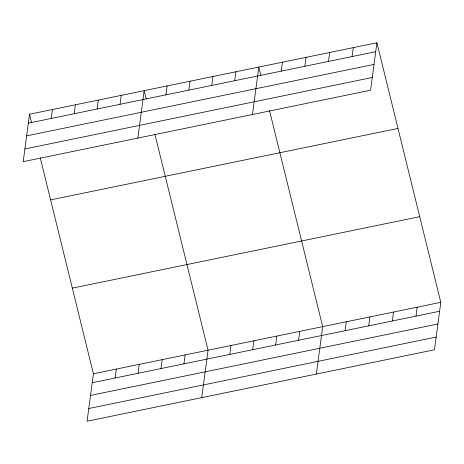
<?xml version="1.0" encoding="UTF-8"?>
<svg xmlns="http://www.w3.org/2000/svg" width="464" height="464" viewBox="0 0 464 464"><rect width="100%" height="100%" fill="white"/><g stroke="black" fill="none" stroke-linecap="round" stroke-linejoin="round"><path stroke-width="0.7" d="M29.528 114.231L23.2 161.663L370.591 90.207L376.919 42.775L29.528 114.231L31.569 122.525M51.266 118.436L52.455 109.516M74.194 113.721L75.383 104.8M97.121 109.005L98.31 100.085M120.048 104.29L121.243 95.369M40.24 157.748L93.409 373.793L87.081 421.225L434.472 349.769L440.8 302.337L376.919 42.775M137.837 138.086L144.171 90.654L146.206 98.942M115.147 377.998L116.336 369.077M165.903 94.859L167.098 85.939M138.075 373.282L139.264 364.362M188.836 90.144L190.025 81.217M161.002 368.567L162.191 359.641M211.764 85.428L212.953 76.502M183.93 363.851L185.119 354.925M234.691 80.707L235.88 71.787M201.718 397.642L208.046 350.21L154.877 134.171M252.48 114.504L258.808 67.071L260.849 75.359M229.784 354.415L230.973 345.494M281.242 71.137L282.431 62.211M252.712 349.699L253.901 340.779M304.865 66.277L306.054 57.35M275.639 344.984L276.828 336.064M328.483 61.416L329.678 52.496M298.567 340.269L299.761 331.348M352.106 56.556L353.301 47.635M316.355 374.065L322.689 326.627L269.52 110.589M345.117 330.693L346.306 321.772M368.741 325.832L369.93 316.912M392.364 320.972L393.553 312.052M415.988 316.117L417.177 307.191M28.339 123.157L375.73 51.695M26.645 135.865L374.036 64.409M24.894 148.956L372.29 77.5M50.611 199.885L398.002 128.429M72.326 288.138L419.723 216.682M93.409 373.793L440.8 302.337M92.22 382.713L439.611 311.257M90.521 395.421L437.912 323.965M88.775 408.517L436.166 337.061"/></g></svg>
